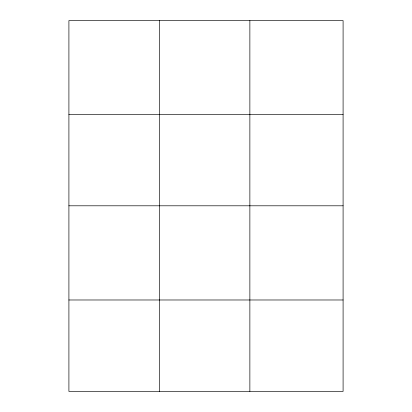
<?xml version="1.0" encoding="UTF-8"?>
<svg xmlns="http://www.w3.org/2000/svg" width="412" height="412" viewBox="0 0 412 412"><rect width="100%" height="100%" fill="white"/><g stroke="black" fill="none" stroke-linecap="round" stroke-linejoin="round"><path stroke-width="0.62" d="M343.093 205.799L343.093 20.6L68.907 20.6L68.907 391.4L343.093 391.4L343.093 205.799L68.907 205.799M68.907 114.382L343.093 114.382M68.907 299.982L343.093 299.982M249.868 20.6L249.868 391.4M159.387 20.6L159.387 391.4"/></g></svg>
